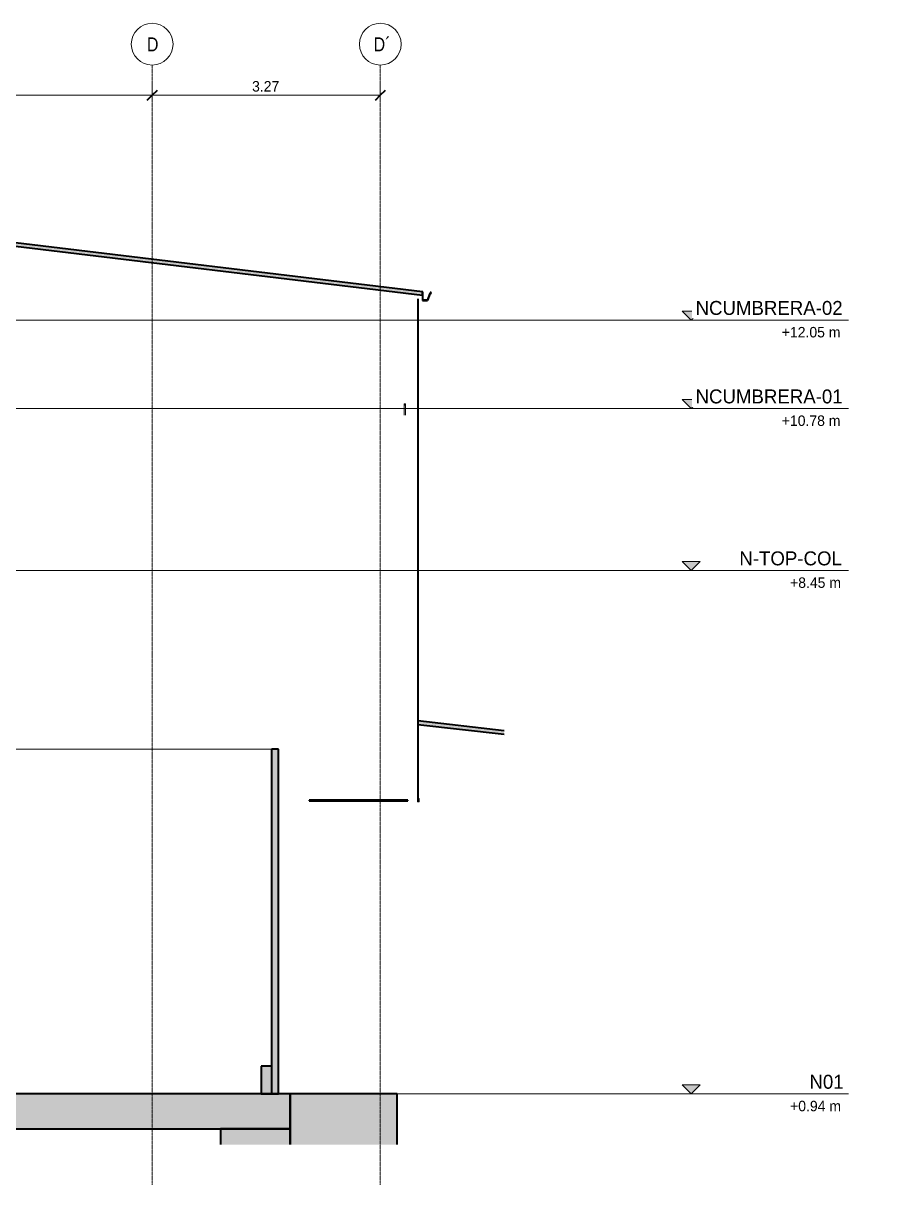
# Model space of a CAD drawing. Header units: centimetres. Extents: x -6716 to 10697, y -285 to 1669.
# Drawn here: x 2939 to 4171, y -36 to 1631 of the extents above; entities that cross this region are included whole.
import ezdxf

# ---------------------------------------------------------------- set-up
doc = ezdxf.new("R2010")
doc.units = ezdxf.units.CM
doc.linetypes.add('Centre', pattern=[3.175, 0.635, -0.475, 1.59, -0.475])
doc.linetypes.add('Grid Line', pattern=[2.2225, 1.27, -0.3175, 0.3175, -0.3175])
for name, color, linetype, lineweight in [('A-ANNO-DIMS', 7, 'Continuous', 9), ('A-ANNO-DIMS-100', 7, 'Continuous', 9), ('A-CLNG', 7, 'Continuous', 9), ('A-FLOR', 7, 'Continuous', 9), ('A-FLOR-LEVL', 7, 'Continuous', 9), ('A-FLOR-PATT', 7, 'Continuous', 35), ('A-GENM', 7, 'Continuous', 9), ('A-ROOF', 7, 'Continuous', 9), ('A-ROOF-MCUT', 7, 'Continuous', 35), ('A-ROOF-PATT', 7, 'Continuous', 35), ('A-WALL', 7, 'Continuous', 9), ('A-WALL-PATT', 7, 'Continuous', 35), ('S-GRID', 7, 'Continuous', 9), ('S-GRID-IDEN', 7, 'Continuous', 9)]:
    doc.layers.add(name, color=color, linetype=linetype, lineweight=lineweight)
doc.styles.add('Century Gothic', font='GOTHIC.TTF', dxfattribs={"height": 20})
doc.styles.add('Century Gothic_1', font='GOTHIC.TTF', dxfattribs={"height": 15})
doc.styles.add('Saira Condensed', font='SairaCondensed-Regular.ttf', dxfattribs={"height": 20})
doc.dimstyles.new('FCA_N_Cotas_E100', dxfattribs={"dimscale": 30.48, "dimtxt": 15.662524, "dimasz": 0.492126, "dimexe": 0.656168, "dimexo": 0.656168, "dimgap": 0.032808, "dimtad": 1, "dimlfac": 0.01, "dimrnd": 0.01, "dimzin": 0, "dimdsep": 46, "dimtxsty": 'Century Gothic_1', "dimblk1": 'OBLIQUE', "dimblk2": 'OBLIQUE', "dimsah": 1, "dimcen": 0.09, "dimdle": 0.656168, "dimadec": 3, "dimazin": 2, "dimtfac": 1, "dimtdec": 4, "dimtix": 1, "dimtmove": 0, "dimatfit": 3, "dimfxl": 1, "dimtvp": 1, "dimtolj": 1, "dimtzin": 0, "dimarcsym": 2})

# ---------------------------------------------------------------- blocks, each defined once
blk = doc.blocks.new('PQ_RVR_ARQ-01_ZZ_ZZ_MO_T_A_rvt-2-Elevación Eje 24')
at = {"layer": 'A-FLOR', "true_color": 0xeaeaea}
blk.add_hatch(color=254, dxfattribs=at).paths.add_polyline_path([(-2323.5, 514.5), (-2182.1, 514.5), (-2182.1, 515.5), (-2323.5, 515.5)])
at = {"layer": 'A-ROOF-PATT', "lineweight": 9, "true_color": 0xeaeaea}
for points in [[(-2160.9, 1240.2), (-2160.9, 1245.2), (-4136.8, 1483.4), (-6109.6, 1250.8), (-6109.6, 1245.8), (-4136.8, 1478.4), (-2565.8, 1289)], [(-2043.8, 610.2), (-2043.8, 615.2), (-2167.5, 629.4), (-2167.5, 624.3)]]:
    blk.add_hatch(color=254, dxfattribs=at).paths.add_polyline_path(points)
at = {"layer": 'A-ROOF-PATT', "lineweight": 9, "true_color": 0xf2f2f2}
h = blk.add_hatch(dxfattribs=at)
h.set_pattern_fill('FP_7', style=0, pattern_type=2)
h.set_pattern_definition([(90, (42.508, 371.358), (-29.805, -3.412), [])])
edge = h.paths.add_edge_path()
edge.add_line((-2043.8, 610.2), (-2043.8, 610.2))
edge.add_line((-2043.8, 610.2), (-2167, 624.3))
at = {"layer": 'A-WALL-PATT', "lineweight": 9, "true_color": 0xeaeaea}
for points in [[(-2167.5, 518), (-2167, 518), (-2167, 1234.5), (-2167.5, 1234.5), (-2167.5, 796.3)], [(-2367.3, 94), (-2367.3, 588.8), (-2377.3, 588.8), (-2377.3, 94)], [(-2168.2, 513), (-2165.7, 513), (-2165.7, 518), (-2168.2, 518)], [(-2392.2, 94), (-2377.2, 94), (-2377.2, 134), (-2392.2, 134)], [(-2197.2, 21.3), (-2197.2, 94), (-2350.6, 94), (-2350.6, 21.3)]]:
    blk.add_hatch(color=254, dxfattribs=at).paths.add_polyline_path(points)
at = {"layer": 'A-WALL-PATT', "lineweight": 9, "true_color": 0xe5e5e5}
h = blk.add_hatch(dxfattribs=at)
h.set_pattern_fill('FP_6', color=254, style=0, pattern_type=2)
h.set_pattern_definition([(90, (-2377.312, 0), (-0.04148, 3e-18), [])])
edge = h.paths.add_edge_path()
edge.add_line((-2377.4, 134), (-2377.3, 134))
edge.add_line((-2377.3, 134), (-2377.4, 145.1))
at = {"layer": 'A-CLNG', "color": 254, "lineweight": 18, "true_color": 0xe5e5e5}
for q in [(-3116.4, 588.8), (-2378.6, 588.8)]:
    blk.add_line((-2378.6, 588.8), q, dxfattribs=at)
at = {"layer": 'A-FLOR', "color": 254, "lineweight": 35, "true_color": 0xcccccc}
for p, q in [((-2182.1, 515.5), (-2323.5, 515.5)), ((-2323.5, 515.5), (-2323.5, 514.5)), ((-2323.5, 514.5), (-2182.1, 514.5)), ((-2182.1, 514.5), (-2182.1, 515.5)), ((-2350.6, 94), (-5918.3, 94)), ((-2350.6, 44), (-2350.6, 94)), ((-5918.3, 44), (-2350.6, 44))]:
    blk.add_line(p, q, dxfattribs=at)
at = {"layer": 'A-ROOF', "color": 254, "lineweight": 35, "true_color": 0xcccccc}
for p, q in [((-2160.9, 1245.2), (-4136.8, 1483.4)), ((-4136.8, 1478.4), (-2160.9, 1240.2)), ((-2160.9, 1240.2), (-2160.9, 1245.2)), ((-2167.5, 629.4), (-2167.5, 624.3)), ((-2043.8, 615.2), (-2167.5, 629.4)), ((-2167.5, 624.3), (-2043.8, 610.2))]:
    blk.add_line(p, q, dxfattribs=at)
at = {"layer": 'A-ROOF-MCUT', "color": 254, "true_color": 0xcccccc}
for p, q in [((-2160.6, 1245.2), (-2160.9, 1245.2)), ((-2160.9, 1245.2), (-2160.9, 1232.7)), ((-2160.6, 1233.1), (-2160.6, 1245.2)), ((-2149.9, 1243), (-2153.7, 1233.1)), ((-2153.5, 1232.7), (-2149.7, 1242.7)), ((-2148.7, 1243), (-2149.9, 1243)), ((-2148.4, 1244), (-2149.7, 1244)), ((-2149.7, 1244), (-2149.7, 1243.6)), ((-2149.7, 1243.6), (-2148.7, 1243.6)), ((-2149.7, 1242.7), (-2148.4, 1242.7)), ((-2148.7, 1243.6), (-2148.7, 1243)), ((-2148.4, 1242.7), (-2148.4, 1244)), ((-2160.9, 1232.7), (-2153.5, 1232.7)), ((-2153.7, 1233.1), (-2160.6, 1233.1))]:
    blk.add_line(p, q, dxfattribs=at)
at = {"layer": 'A-WALL', "color": 254, "lineweight": 35, "true_color": 0xcccccc}
for p, q in [((-2167.5, 1234.5), (-2167.5, 518)), ((-2167, 1234.5), (-2167.5, 1234.5)), ((-2167, 518), (-2167, 1234.5)), ((-2377.3, 588.8), (-2377.3, 94)), ((-2367.3, 588.8), (-2377.3, 588.8)), ((-2367.3, 94), (-2367.3, 588.8)), ((-2167.5, 518), (-2167, 518)), ((-2377.2, 134), (-2392.2, 134)), ((-2392.2, 134), (-2392.2, 94)), ((-2377.2, 94), (-2377.2, 134)), ((-2392.2, 94), (-2377.2, 94)), ((-2377.3, 94), (-2367.3, 94)), ((-2197.2, 94), (-2350.6, 94)), ((-2350.6, 94), (-2350.6, 21.3)), ((-2197.2, 21.3), (-2197.2, 94)), ((-2350.6, 44), (-2450.6, 44)), ((-2450.6, 44), (-2450.6, 21.3)), ((-2350.6, 21.3), (-2350.6, 44))]:
    blk.add_line(p, q, dxfattribs=at)
at = {"layer": 'A-WALL', "color": 254, "true_color": 0xcccccc}
for p, q in [((-2377.3, 588.8), (-2377.4, 588.8)), ((-2165.7, 518), (-2168.2, 518)), ((-2168.2, 518), (-2168.2, 513)), ((-2165.7, 513), (-2165.7, 518)), ((-2168.2, 513), (-2165.7, 513)), ((-2392.2, 134), (-2392.2, 134))]:
    blk.add_line(p, q, dxfattribs=at)
blk = doc.blocks.new('RVR_Tensor angular - d_25 mm-1712714-Elevación Eje 24')
at = {"layer": 'A-GENM', "color": 8, "true_color": 0x808080}
for p, q in [((-2187.2, 1083.4), (-2187.2, 1067.9)), ((-2185.2, 1067.9), (-2185.2, 1083.4))]:
    blk.add_line(p, q, dxfattribs=at)
for start_param, end_param in [(1.570796, 3.926983), (5.497795, 7.853982), (3.926991, 4.18879), (4.18879, 4.45059), (4.45059, 4.712389), (4.712389, 4.974188), (4.974188, 5.235988), (5.235988, 5.497787)]:
    blk.add_ellipse((-2186.2, 1083.4), major_axis=(1, 0), ratio=0.864599, start_param=start_param, end_param=end_param, dxfattribs=at)
blk = doc.blocks.new('Level - Con_Triangulo-1145637-Elevación Eje 24')
at = {"layer": 'A-FLOR-LEVL', "true_color": 0xe2e2e2}
blk.add_hatch(color=254, dxfattribs=at).paths.add_polyline_path([(-6501.3, 106.9), (-6488.4, 94), (-6475.5, 106.9)])
at = {"layer": 'A-FLOR-LEVL', "color": 253, "true_color": 0xaaaaaa}
for p, q in [((-6501.3, 106.9), (-6475.5, 106.9)), ((-6488.4, 94), (-6501.3, 106.9)), ((-6475.5, 106.9), (-6488.4, 94)), ((-6475.5, 94), (-6714, 94))]:
    blk.add_line(p, q, dxfattribs=at)
blk = doc.blocks.new('Grid - 3mm-1819951-Elevación Eje 24')
at = {"layer": 'S-GRID-IDEN', "color": 253, "true_color": 0xaaaaaa}
blk.add_circle((-2548.7, 1600.5), 30, dxfattribs=at)
blk = doc.blocks.new('DIMBLOCK23-Elevación Eje 24')
at = {"layer": 'A-ANNO-DIMS-100'}
for p, q in [((2514.3, 1527.2), (2514.3, 1547.2)), ((3124.3, 1527.2), (3124.3, 1547.2)), ((2514.3, 1527.2), (3124.3, 1527.2)), ((2514.3, 1527.2), (2514.3, 1517.8)), ((3124.3, 1527.2), (3124.3, 1517.8))]:
    blk.add_line(p, q, dxfattribs=at)
at = {"layer": 'A-ANNO-DIMS-100', "lineweight": 35}
for p, q in [((2514.3, 1527.2), (2521.8, 1534.7)), ((3124.3, 1527.2), (3131.8, 1534.7)), ((2514.3, 1527.2), (2506.8, 1519.7)), ((3124.3, 1527.2), (3116.8, 1519.7))]:
    blk.add_line(p, q, dxfattribs=at)
at = {"layer": 'A-ANNO-DIMS-100', "color": 0, "insert": (2798.9, 1547.5), "char_height": 15, "width": 48.927, "attachment_point": 1, "line_spacing_factor": 0.984502, "style": 'Century Gothic_1'}
blk.add_mtext('6.10', dxfattribs=at)
blk = doc.blocks.new('_Oblique')
at = {"color": 0, "linetype": 'ByBlock', "lineweight": -2}
blk.add_line((-0.5, -0.5), (0.5, 0.5), dxfattribs=at)
blk = doc.blocks.new('DIMBLOCK24-Elevación Eje 24')
at = {"layer": 'A-ANNO-DIMS-100'}
for p, q in [((3124.3, 1527.2), (3124.3, 1547.2)), ((3451.6, 1527.2), (3451.6, 1547.2)), ((3124.3, 1527.2), (3451.6, 1527.2)), ((3124.3, 1527.2), (3124.3, 1517.8)), ((3451.6, 1527.2), (3451.6, 1517.8))]:
    blk.add_line(p, q, dxfattribs=at)
at = {"layer": 'A-ANNO-DIMS-100', "lineweight": 35}
for p, q in [((3124.3, 1527.2), (3131.8, 1534.7)), ((3451.6, 1527.2), (3459.1, 1534.7)), ((3124.3, 1527.2), (3116.8, 1519.7)), ((3451.6, 1527.2), (3444.1, 1519.7))]:
    blk.add_line(p, q, dxfattribs=at)
at = {"layer": 'A-ANNO-DIMS-100', "color": 0, "insert": (3267.6, 1547.5), "char_height": 15, "width": 48.927, "attachment_point": 1, "line_spacing_factor": 0.984502, "style": 'Century Gothic_1'}
blk.add_mtext('3.27', dxfattribs=at)

msp = doc.modelspace()

# ---------------------------------------------------------------- hatches: boundary and pattern name
at = {"layer": 'A-FLOR-PATT', "lineweight": 9, "true_color": 0x9a9a9a}
msp.add_hatch(color=253, dxfattribs=at).paths.add_polyline_path([(3308.932, 44), (3308.932, 94), (-414.74, 94), (-414.74, 44), (3222.395, 44)])
at = {"layer": 'A-WALL-PATT', "lineweight": 9, "true_color": 0x9a9a9a}
msp.add_hatch(color=253, dxfattribs=at).paths.add_polyline_path([(3222.395, 21.314), (3322.395, 21.314), (3322.395, 94), (3308.932, 94), (3308.932, 44), (3222.395, 44)])

# ---------------------------------------------------------------- linework, layer by layer
at = {"layer": 'A-FLOR', "lineweight": 35}
for p, q in [((3308.932, 94), (-414.74, 94)), ((-145.346, 44), (3222.395, 44))]:
    msp.add_line(p, q, dxfattribs=at)
at = {"layer": 'A-FLOR-LEVL', "color": 253, "linetype": 'Centre', "true_color": 0xaaaaaa}
for p, q in [((-802.558, 1204.505), (3884.952, 1204.505)), ((-802.558, 1077.508), (3884.952, 1077.508)), ((3884.952, 845.103), (-802.558, 845.103)), ((-802.558, 94), (3884.952, 94))]:
    msp.add_line(p, q, dxfattribs=at)
at = {"layer": 'A-WALL', "lineweight": 35}
for p, q in [((3322.395, 94), (3308.932, 94)), ((3322.395, 21.314), (3322.395, 94)), ((3222.395, 44), (3222.395, 21.314))]:
    msp.add_line(p, q, dxfattribs=at)
at = {"layer": 'S-GRID', "color": 253, "linetype": 'Grid Line', "true_color": 0xaaaaaa}
for p, q in [((3124.31, -36.338), (3124.31, 1570.532)), ((3451.596, -36.338), (3451.596, 1570.532))]:
    msp.add_line(p, q, dxfattribs=at)

# ---------------------------------------------------------------- block references
at = {"lineweight": 5}
msp.add_blockref('PQ_RVR_ARQ-01_ZZ_ZZ_MO_T_A_rvt-2-Elevación Eje 24', (5672.972, 0), dxfattribs=at)
at = {"layer": 'A-FLOR-LEVL', "color": 253, "true_color": 0xaaaaaa, "extrusion": (0, 0, -1)}
for p in [(2590.578, 1110.505), (2590.578, 983.508), (2590.578, 751.103), (2590.578, 0)]:
    msp.add_blockref('Level - Con_Triangulo-1145637-Elevación Eje 24', p, dxfattribs=at)
at = {"layer": 'A-GENM', "color": 8, "true_color": 0x808080}
msp.add_blockref('RVR_Tensor angular - d_25 mm-1712714-Elevación Eje 24', (5672.972, 0), dxfattribs=at)
at = {"layer": 'S-GRID-IDEN', "color": 253, "true_color": 0xaaaaaa}
for p in [(5672.972, 0), (6000.259, 0)]:
    msp.add_blockref('Grid - 3mm-1819951-Elevación Eje 24', p, dxfattribs=at)

# ---------------------------------------------------------------- texts
at = {"layer": 'S-GRID-IDEN', "color": 253, "true_color": 0xaaaaaa, "char_height": 20, "attachment_point": 1, "style": 'Saira Condensed'}
for s, insert, width in [('D', (3116.736, 1610.212), 17.63712), ('D´', (3442.023, 1610.212), 22.44725)]:
    msp.add_mtext(s, dxfattribs=dict(at, insert=insert, width=width))

# ---------------------------------------------------------------- dimensions: what is measured, and where the dimension line sits
at = {"layer": 'A-ANNO-DIMS'}
for base, p1, p2, override, picture, middle in [((3124.31, 1527.233), (2514.31, 1537.84), (3124.31, 1537.84), {"dimpost": '<>', "dimfxl": 610}, 'DIMBLOCK23-Elevación Eje 24', (2819.31, 1536.11)), ((3451.596, 1527.233), (3124.31, 1537.84), (3451.596, 1537.84), {"dimpost": '<>', "dimfxl": 327.28625}, 'DIMBLOCK24-Elevación Eje 24', (3287.953, 1536.11))]:
    dim = msp.add_linear_dim(base=base, p1=p1, p2=p2, dimstyle='FCA_N_Cotas_E100', override=override, dxfattribs=at)
    dim.commit()
    dim.dimension.update_dxf_attribs({"geometry": picture, "text_midpoint": middle})

# ---------------------------------------------------------------- next in the draw order: texts
at = {"layer": 'A-FLOR-LEVL', "color": 9, "true_color": 0xb7b7b7, "attachment_point": 1, "bg_fill": 3, "box_fill_scale": 1.25, "bg_fill_color": 256, "bg_fill_true_color": 13158600, "bg_fill_transparency": 0}
for s, insert, char_height, width, style in [('NCUMBRERA-02', (3903.91, 1231.973), 20, 262.15181, 'Century Gothic'), ('+12.05 m', (4027.61, 1194.661), 15, 112.23625, 'Century Gothic_1'), ('NCUMBRERA-01', (3903.91, 1104.976), 20, 262.15181, 'Century Gothic'), ('+10.78 m', (4027.61, 1067.664), 15, 112.23625, 'Century Gothic_1'), ('N-TOP-COL', (3966.71, 872.571), 20, 185.9915, 'Century Gothic'), ('+8.45 m', (4039.51, 835.259), 15, 97.80587, 'Century Gothic_1'), ('N01', (4067.31, 121.468), 20, 64.135, 'Century Gothic'), ('+0.94 m', (4039.51, 84.156), 15, 97.80587, 'Century Gothic_1')]:
    msp.add_mtext(s, dxfattribs=dict(at, insert=insert, char_height=char_height, width=width, style=style))

doc.saveas('drawing.dxf')
